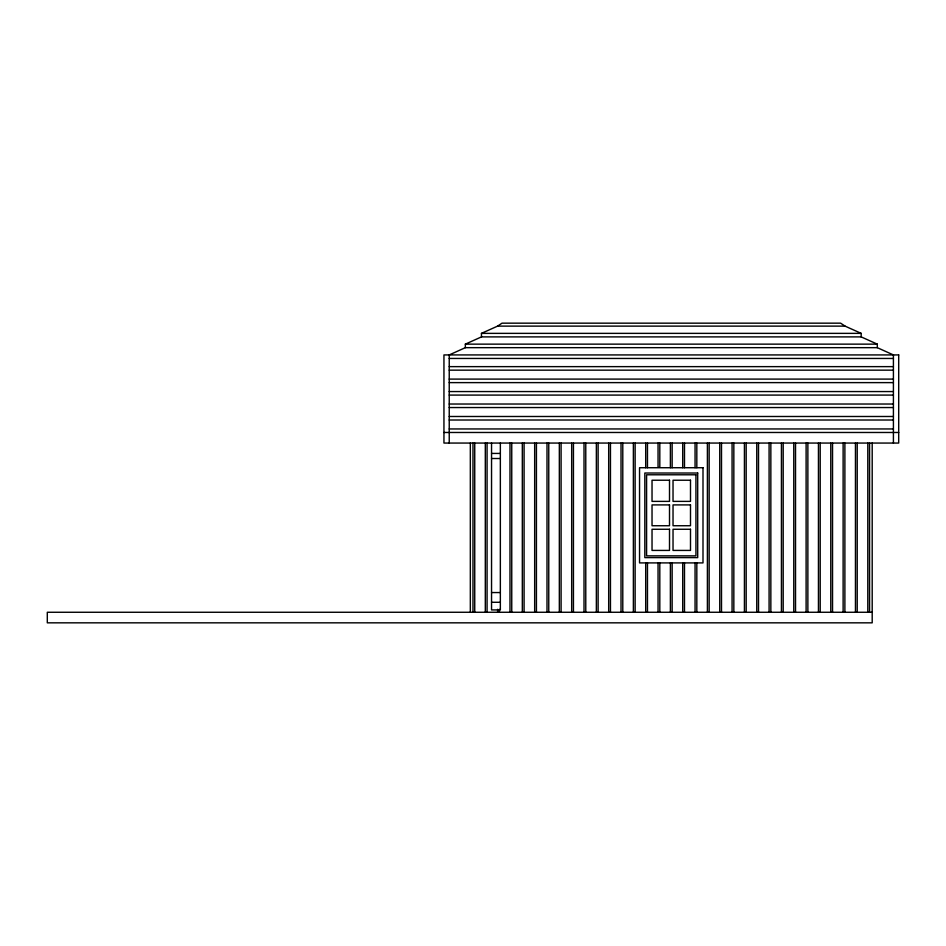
<?xml version="1.0" encoding="UTF-8"?>
<svg xmlns="http://www.w3.org/2000/svg" width="946" height="946" viewBox="0 0 946 946"><rect width="100%" height="100%" fill="white"/><g stroke="black" fill="none" stroke-linecap="round" stroke-linejoin="round"><path stroke-width="1.42" d="M449.232 443.059L449.232 354.927L465.349 347.667L465.349 344.143L481.467 336.894L481.467 333.37L497.584 326.122L502.019 323.165L840.627 323.165L845.062 326.122L861.179 333.37L861.179 336.894L877.297 344.143L877.297 347.667L893.414 354.927L893.414 443.059M497.584 326.122L845.062 326.122M481.467 333.37L861.179 333.37M481.467 336.894L861.179 336.894M465.349 344.143L877.297 344.143M465.349 347.667L877.297 347.667M449.232 358.451L893.414 358.451M449.232 366.634L893.414 366.634M449.232 370.158L893.414 370.158M449.232 379.098L893.414 379.098M449.232 382.622L893.414 382.622M449.232 391.561L893.414 391.561M449.232 395.085L893.414 395.085M449.232 404.025L893.414 404.025M449.232 407.549L893.414 407.549M449.232 416.488L893.414 416.488M449.232 420.012L893.414 420.012M449.232 428.952L893.414 428.952M443.946 432.476L898.7 432.476M491.542 453.43L500.351 453.43M491.542 458.514L500.351 458.514M491.542 592.551L500.351 592.551M491.542 602.283L500.351 602.283M872.259 612.263L47.3 612.263L47.3 622.835L872.2 622.835L872.2 443.059M869.563 443.059L869.563 612.263M867.801 443.059L867.801 612.263M857.218 443.059L857.218 612.263M855.456 443.059L855.456 612.263M844.884 443.059L844.884 612.263M843.123 443.059L843.123 612.263M832.539 443.059L832.539 612.263M830.777 443.059L830.777 612.263M820.206 443.059L820.206 612.263M818.444 443.059L818.444 612.263M807.872 443.059L807.872 612.263M806.11 443.059L806.11 612.263M795.527 443.059L795.527 612.263M793.765 443.059L793.765 612.263M783.193 443.059L783.193 612.263M781.431 443.059L781.431 612.263M770.848 443.059L770.848 612.263M769.086 443.059L769.086 612.263M758.515 443.059L758.515 612.263M756.753 443.059L756.753 612.263M746.181 443.059L746.181 612.263M744.419 443.059L744.419 612.263M733.836 443.059L733.836 612.263M732.074 443.059L732.074 612.263M721.502 443.059L721.502 612.263M719.74 443.059L719.74 612.263M709.157 443.059L709.157 612.263M707.395 443.059L707.395 612.263M696.824 443.059L696.824 467.726M696.824 562.905L696.824 612.263M695.062 443.059L695.062 467.726M695.062 562.905L695.062 612.263M684.49 443.059L684.49 467.726M684.49 562.905L684.49 612.263M682.716 443.059L682.716 467.726M682.716 562.905L682.716 612.263M672.145 443.059L672.145 467.726M672.145 562.905L672.145 612.263M670.383 443.059L670.383 467.726M670.383 562.905L670.383 612.263M659.811 443.059L659.811 467.289L658.049 467.289L658.049 443.059M659.811 562.905L659.811 612.263M658.049 562.905L658.049 612.263M647.466 443.059L647.466 467.726M647.466 562.905L647.466 612.263M645.704 443.059L645.704 467.726M645.704 562.905L645.704 612.263M635.133 443.059L635.133 612.263M633.371 443.059L633.371 612.263M622.787 443.059L622.787 612.263M621.025 443.059L621.025 612.263M610.454 443.059L610.454 612.263M608.692 443.059L608.692 612.263M598.12 443.059L598.12 612.263M596.358 443.059L596.358 612.263M585.775 443.059L585.775 612.263M584.013 443.059L584.013 612.263M573.442 443.059L573.442 612.263M571.68 443.059L571.68 612.263M561.096 443.059L561.096 612.263M559.334 443.059L559.334 612.263M548.763 443.059L548.763 612.263M547.001 443.059L547.001 612.263M536.429 443.059L536.429 612.263M534.667 443.059L534.667 612.263M524.084 443.059L524.084 612.263M522.322 443.059L522.322 612.263M511.751 443.059L511.751 612.263M509.989 443.059L509.989 612.263M500.351 443.059L500.351 609.922L491.542 609.922L491.542 443.059M499.405 609.319L499.405 612.263M497.643 609.319L497.643 612.263M487.072 443.059L487.072 612.263M485.31 443.059L485.31 612.263M474.738 443.059L474.738 612.263M472.976 443.059L472.976 612.263M470.328 443.059L470.328 612.263M898.7 354.927L443.946 354.927L443.946 443.059L898.7 443.059L898.7 354.927M702.996 467.726L639.543 467.726L639.543 562.905L702.996 562.905L702.996 467.726M697.699 473.024L644.829 473.024L644.829 557.62L697.699 557.62L697.699 473.024M695.937 474.786L646.591 474.786L646.591 555.858L695.937 555.858L695.937 474.786M669.508 480.225L652.031 480.225L652.031 501.38L669.508 501.38L669.508 480.225M690.497 480.225L673.032 480.225L673.032 501.38L690.497 501.38L690.497 480.225M669.508 504.904L652.031 504.904L652.031 525.74L669.508 525.74L669.508 504.904M690.497 504.904L673.032 504.904L673.032 525.74L690.497 525.74L690.497 504.904M669.508 529.263L652.031 529.263L652.031 550.418L669.508 550.418L669.508 529.263M690.497 529.263L673.032 529.263L673.032 550.418L690.497 550.418L690.497 529.263"/></g></svg>
